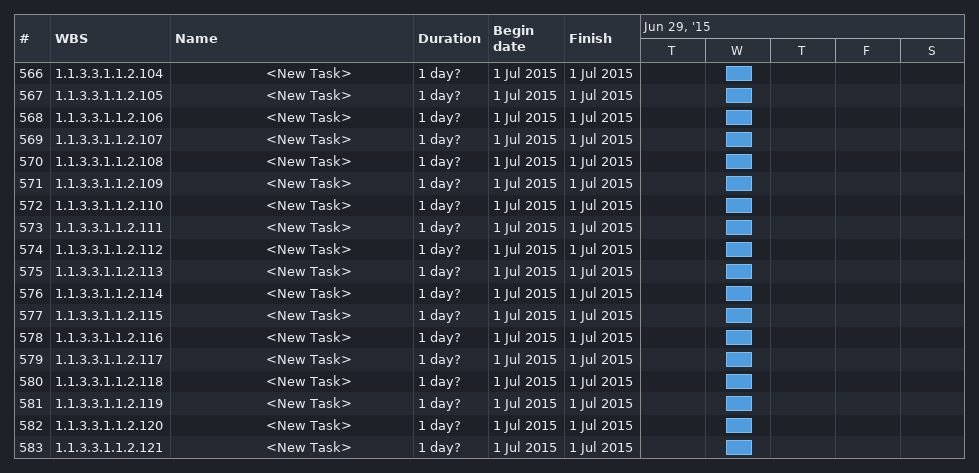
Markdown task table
| ID | WBS | Task | Duration | Start | Finish |
|---|---|---|---|---|---|
| 566 | 1.1.3.3.1.1.2.104 | <New Task> | 1d? | 2015-07-01 | 2015-07-01 |
| 567 | 1.1.3.3.1.1.2.105 | <New Task> | 1d? | 2015-07-01 | 2015-07-01 |
| 568 | 1.1.3.3.1.1.2.106 | <New Task> | 1d? | 2015-07-01 | 2015-07-01 |
| 569 | 1.1.3.3.1.1.2.107 | <New Task> | 1d? | 2015-07-01 | 2015-07-01 |
| 570 | 1.1.3.3.1.1.2.108 | <New Task> | 1d? | 2015-07-01 | 2015-07-01 |
| 571 | 1.1.3.3.1.1.2.109 | <New Task> | 1d? | 2015-07-01 | 2015-07-01 |
| 572 | 1.1.3.3.1.1.2.110 | <New Task> | 1d? | 2015-07-01 | 2015-07-01 |
| 573 | 1.1.3.3.1.1.2.111 | <New Task> | 1d? | 2015-07-01 | 2015-07-01 |
| 574 | 1.1.3.3.1.1.2.112 | <New Task> | 1d? | 2015-07-01 | 2015-07-01 |
| 575 | 1.1.3.3.1.1.2.113 | <New Task> | 1d? | 2015-07-01 | 2015-07-01 |
| 576 | 1.1.3.3.1.1.2.114 | <New Task> | 1d? | 2015-07-01 | 2015-07-01 |
| 577 | 1.1.3.3.1.1.2.115 | <New Task> | 1d? | 2015-07-01 | 2015-07-01 |
| 578 | 1.1.3.3.1.1.2.116 | <New Task> | 1d? | 2015-07-01 | 2015-07-01 |
| 579 | 1.1.3.3.1.1.2.117 | <New Task> | 1d? | 2015-07-01 | 2015-07-01 |
| 580 | 1.1.3.3.1.1.2.118 | <New Task> | 1d? | 2015-07-01 | 2015-07-01 |
| 581 | 1.1.3.3.1.1.2.119 | <New Task> | 1d? | 2015-07-01 | 2015-07-01 |
| 582 | 1.1.3.3.1.1.2.120 | <New Task> | 1d? | 2015-07-01 | 2015-07-01 |
| 583 | 1.1.3.3.1.1.2.121 | <New Task> | 1d? | 2015-07-01 | 2015-07-01 |
